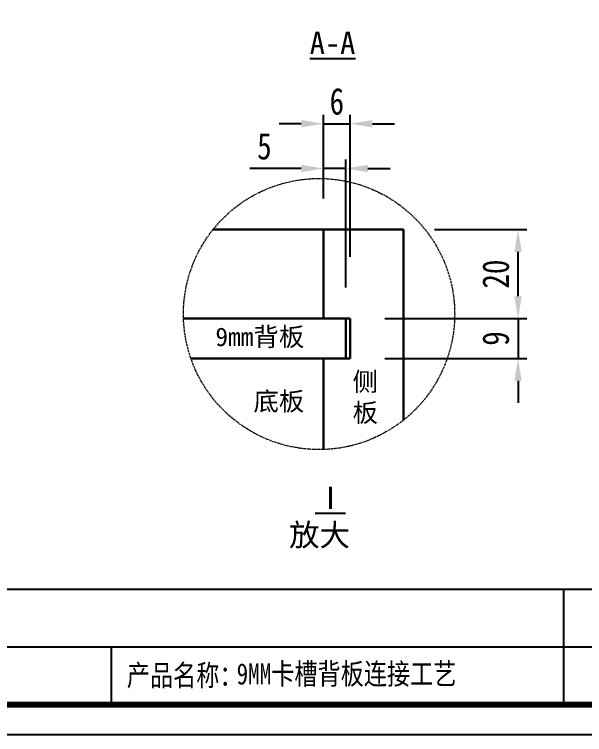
# Model space of a CAD drawing. Header units: millimetres. Extents: x 0 to 1097966, y -63096 to 223085.
# Drawn here: x 338145.5 to 338273.8, y -55190.8 to -55028.7 of the extents above; entities that cross this region are included whole.
import ezdxf

# ---------------------------------------------------------------- set-up
doc = ezdxf.new("R2010")
doc.units = ezdxf.units.MM
doc.linetypes.add('DASH', pattern=[0.35, 0.25, -0.1])
doc.layers.add('DZ-文字说明', color=1, linetype='Continuous')
doc.styles.add('DZ-宋体2.5', font='', dxfattribs={"width": 0.8, "height": 2.5})
doc.styles.add('TEXT', font='', dxfattribs={"width": 0.8})
doc.styles.add('宋体', font='')
doc.styles.get('DZ-宋体2.5').set_extended_font_data('SimSun')
doc.styles.get('TEXT').set_extended_font_data('SimSun')
doc.styles.get('宋体').set_extended_font_data('SimSun')
doc.dimstyles.new('副本 (2) (2) ISO-25', dxfattribs={"dimtxt": 18, "dimasz": 13, "dimexe": 6, "dimexo": 12, "dimgap": 6, "dimtad": 1, "dimtxsty": 'TEXT', "dimcen": 2.5, "dimclrd": 5, "dimclre": 5, "dimclrt": 5, "dimadec": 0, "dimazin": 0, "dimtfac": 1, "dimtmove": 0, "dimatfit": 3, "dimldrblk": 'BOXFILLED', "dimfxl": 1.25, "dimarcsym": 0})

# ---------------------------------------------------------------- blocks, each defined once
blk = doc.blocks.new('*D384')
at = {"color": 5, "lineweight": -2, "transparency": 16777216}
for p, q in [((338215.02, -55070.16), (338215.02, -55051.31)), ((338221.02, -55083.31), (338221.02, -55051.31)), ((338210.02, -55053.31), (338205.02, -55053.31)), ((338215.02, -55053.31), (338221.02, -55053.31)), ((338226.02, -55053.31), (338231.02, -55053.31))]:
    blk.add_line(p, q, dxfattribs=at)
at = {"color": 5, "lineweight": 5, "transparency": 16777216}
for points in [[(338210.02, -55052.47), (338210.02, -55054.14), (338215.02, -55053.31)], [(338226.02, -55052.47), (338226.02, -55054.14), (338221.02, -55053.31)]]:
    blk.add_solid(points, dxfattribs=at)
at = {"layer": 'Defpoints', "color": 0, "lineweight": 5, "transparency": 16777216}
for p in [(338221.02, -55053.31), (338215.02, -55077.16), (338221.02, -55097.16)]:
    blk.add_point(p, dxfattribs=at)
at = {"color": 5, "lineweight": 5, "transparency": 16777216, "insert": (338218.02, -55048.31), "char_height": 6, "attachment_point": 5, "style": 'TEXT'}
blk.add_mtext('6', dxfattribs=at)
blk = doc.blocks.new('_BoxFilled')
at = {"color": 0, "linetype": 'ByBlock', "lineweight": -2}
blk.add_line((-0.5, 0), (-1, 0), dxfattribs=at)
at = {"color": 0, "linetype": 'ByBlock'}
blk.add_solid([(-0.5, 0.5), (0.5, 0.5), (-0.5, -0.5), (0.5, -0.5)], dxfattribs=at)
blk = doc.blocks.new('*D385')
at = {"color": 5, "lineweight": -2, "transparency": 16777216}
for p, q in [((338215.02, -55070.16), (338215.02, -55061.39)), ((338220.02, -55090.16), (338220.02, -55061.39)), ((338210.02, -55063.39), (338198.43, -55063.39)), ((338220.02, -55063.39), (338215.02, -55063.39)), ((338225.02, -55063.39), (338230.02, -55063.39))]:
    blk.add_line(p, q, dxfattribs=at)
at = {"color": 5, "lineweight": 5, "transparency": 16777216}
for points in [[(338210.02, -55062.56), (338210.02, -55064.22), (338215.02, -55063.39)], [(338225.02, -55062.56), (338225.02, -55064.22), (338220.02, -55063.39)]]:
    blk.add_solid(points, dxfattribs=at)
at = {"layer": 'Defpoints', "color": 0, "lineweight": 5, "transparency": 16777216}
for p in [(338215.02, -55063.39), (338215.02, -55077.16), (338220.02, -55097.16)]:
    blk.add_point(p, dxfattribs=at)
at = {"color": 5, "lineweight": 5, "transparency": 16777216, "insert": (338201.72, -55058.39), "char_height": 6, "attachment_point": 5, "style": 'TEXT'}
blk.add_mtext('5', dxfattribs=at)
blk = doc.blocks.new('*D386')
at = {"color": 5, "lineweight": -2, "transparency": 16777216}
for p, q in [((338240.02, -55077.16), (338260.79, -55077.16)), ((338258.79, -55092.16), (338258.79, -55082.16)), ((338228.79, -55097.16), (338260.79, -55097.16))]:
    blk.add_line(p, q, dxfattribs=at)
at = {"color": 5, "lineweight": 5, "transparency": 16777216}
for points in [[(338257.96, -55082.16), (338259.63, -55082.16), (338258.79, -55077.16)], [(338257.96, -55092.16), (338259.63, -55092.16), (338258.79, -55097.16)]]:
    blk.add_solid(points, dxfattribs=at)
at = {"layer": 'Defpoints', "color": 0, "lineweight": 5, "transparency": 16777216}
for p in [(338233.02, -55077.16), (338258.79, -55077.16), (338221.02, -55097.16)]:
    blk.add_point(p, dxfattribs=at)
at = {"color": 5, "lineweight": 5, "transparency": 16777216, "insert": (338253.79, -55087.16), "char_height": 6, "attachment_point": 5, "rotation": 90, "style": 'TEXT'}
blk.add_mtext('20', dxfattribs=at)
blk = doc.blocks.new('*D387')
at = {"color": 5, "lineweight": -2, "transparency": 16777216}
for p, q in [((338258.79, -55092.16), (338258.79, -55087.16)), ((338228.79, -55097.16), (338260.79, -55097.16)), ((338258.79, -55097.16), (338258.79, -55106.16)), ((338228.79, -55106.16), (338260.79, -55106.16)), ((338258.79, -55111.16), (338258.79, -55116.16))]:
    blk.add_line(p, q, dxfattribs=at)
at = {"color": 5, "lineweight": 5, "transparency": 16777216}
for points in [[(338257.96, -55092.16), (338259.63, -55092.16), (338258.79, -55097.16)], [(338257.96, -55111.16), (338259.63, -55111.16), (338258.79, -55106.16)]]:
    blk.add_solid(points, dxfattribs=at)
at = {"layer": 'Defpoints', "color": 0, "lineweight": 5, "transparency": 16777216}
for p in [(338221.02, -55097.16), (338221.02, -55106.16), (338258.79, -55106.16)]:
    blk.add_point(p, dxfattribs=at)
at = {"color": 5, "lineweight": 5, "transparency": 16777216, "insert": (338253.79, -55101.66), "char_height": 6, "attachment_point": 5, "rotation": 90, "style": 'TEXT'}
blk.add_mtext('9', dxfattribs=at)

msp = doc.modelspace()

# ---------------------------------------------------------------- linework, layer by layer
at = {"lineweight": 30}
for p, q in [((338190.134, -55077.158), (338233.017, -55077.158)), ((338215.017, -55077.158), (338215.017, -55097.158)), ((338233.017, -55077.158), (338233.017, -55120.041)), ((338183.514, -55097.158), (338221.017, -55097.158)), ((338220.017, -55097.158), (338220.017, -55106.158)), ((338221.017, -55097.158), (338221.017, -55106.158)), ((338185.183, -55106.158), (338221.017, -55106.158)), ((338215.017, -55106.158), (338215.017, -55126.66))]:
    msp.add_line(p, q, dxfattribs=at)
msp.add_lwpolyline([(337985.218, -55190.838), (338552.218, -55190.838), (338552.218, -54789.888), (337985.218, -54789.888)], close=True)
at = {"const_width": 1.35}
msp.add_lwpolyline([(337991.968, -55184.088), (338545.468, -55184.088), (338545.468, -54796.638), (337991.968, -54796.638)], close=True, dxfattribs=at)
at = {"color": 251, "linetype": 'DASH', "lineweight": 13, "true_color": 0x636466}
msp.add_circle((338214.017, -55096.158), 30.519, dxfattribs=at)
at = {"layer": 'DZ-文字说明', "color": 7}
for p, q in [((338269.083, -55184.088), (338269.083, -55158.11)), ((338081.299, -55171.099), (338545.468, -55171.099)), ((338167.217, -55171.099), (338167.217, -55184.088))]:
    msp.add_line(p, q, dxfattribs=at)
msp.add_lwpolyline([(337991.968, -55158.11), (338545.468, -55158.11), (338545.468, -55184.088), (337991.968, -55184.088)], close=True, dxfattribs=at)

# ---------------------------------------------------------------- texts
at = {"style": 'DZ-宋体2.5', "width": 0.8}
msp.add_text('产品名称：', height=4.7732, dxfattribs=at).set_placement((338170.757, -55179.871))
at = {"color": 4, "char_height": 5.03079, "attachment_point": 4, "style": '宋体'}
for s, insert, width in [('{\\L\\C256;A-A}', (338211.921, -55035.096), 6.26648), ('\\pi8.35074;{\\L\\C256;Ⅰ\\P\\pi2.48149;\\l放大}', (338204.789, -55141.971), 18.6579)]:
    msp.add_mtext(s, dxfattribs=dict(at, insert=insert, width=width))
at = {"color": 252, "true_color": 0x939598, "width": 31.34167, "attachment_point": 4, "style": '宋体'}
for s, insert, char_height in [('9mm背板', (338190.694, -55101.517), 4.1923), ('侧\\P板', (338221.56, -55115.093), 4.192), ('底板', (338199.261, -55116.032), 4.1923)]:
    msp.add_mtext(s, dxfattribs=dict(at, insert=insert, char_height=char_height))
at = {"color": 2, "style": 'DZ-宋体2.5', "width": 0.8}
msp.add_attdef('9MM卡槽背板连接工艺', (338195.463, -55179.548), '', height=4.773, dxfattribs=at)

# ---------------------------------------------------------------- dimensions: what is measured, and where the dimension line sits
at = {"color": 251, "lineweight": 5, "true_color": 0x636466}
dim = msp.add_linear_dim(base=(338221.017, -55053.308), p1=(338215.017, -55077.158), p2=(338221.017, -55097.158), dimstyle='副本 (2) (2) ISO-25', override={"dimtxt": 6, "dimasz": 5, "dimexe": 2, "dimexo": 7, "dimgap": 2, "dimfxl": 30, "dimfxlon": 1}, dxfattribs=at)
dim.commit()
dim.dimension.update_dxf_attribs({"geometry": '*D384', "text_midpoint": (338218.017, -55053.308), "dimtype": 160})
dim = msp.add_linear_dim(base=(338215.017, -55063.391), p1=(338220.017, -55097.158), p2=(338215.017, -55077.158), dimstyle='副本 (2) (2) ISO-25', override={"dimtxt": 6, "dimasz": 5, "dimexe": 2, "dimexo": 7, "dimgap": 2, "dimfxl": 30, "dimfxlon": 1}, dxfattribs=at)
dim.commit()
dim.dimension.update_dxf_attribs({"geometry": '*D385', "text_midpoint": (338201.724, -55058.391)})
for base, p2, picture, middle in [((338258.792, -55077.158), (338233.017, -55077.158), '*D386', (338253.792, -55087.158)), ((338258.792, -55106.158), (338221.017, -55106.158), '*D387', (338253.792, -55101.658))]:
    dim = msp.add_linear_dim(base=base, p1=(338221.017, -55097.158), p2=p2, angle=90, dimstyle='副本 (2) (2) ISO-25', override={"dimtxt": 6, "dimasz": 5, "dimexe": 2, "dimexo": 7, "dimgap": 2, "dimfxl": 30, "dimfxlon": 1}, dxfattribs=at)
    dim.commit()
    dim.dimension.update_dxf_attribs({"geometry": picture, "text_midpoint": middle})

doc.saveas('drawing.dxf')
